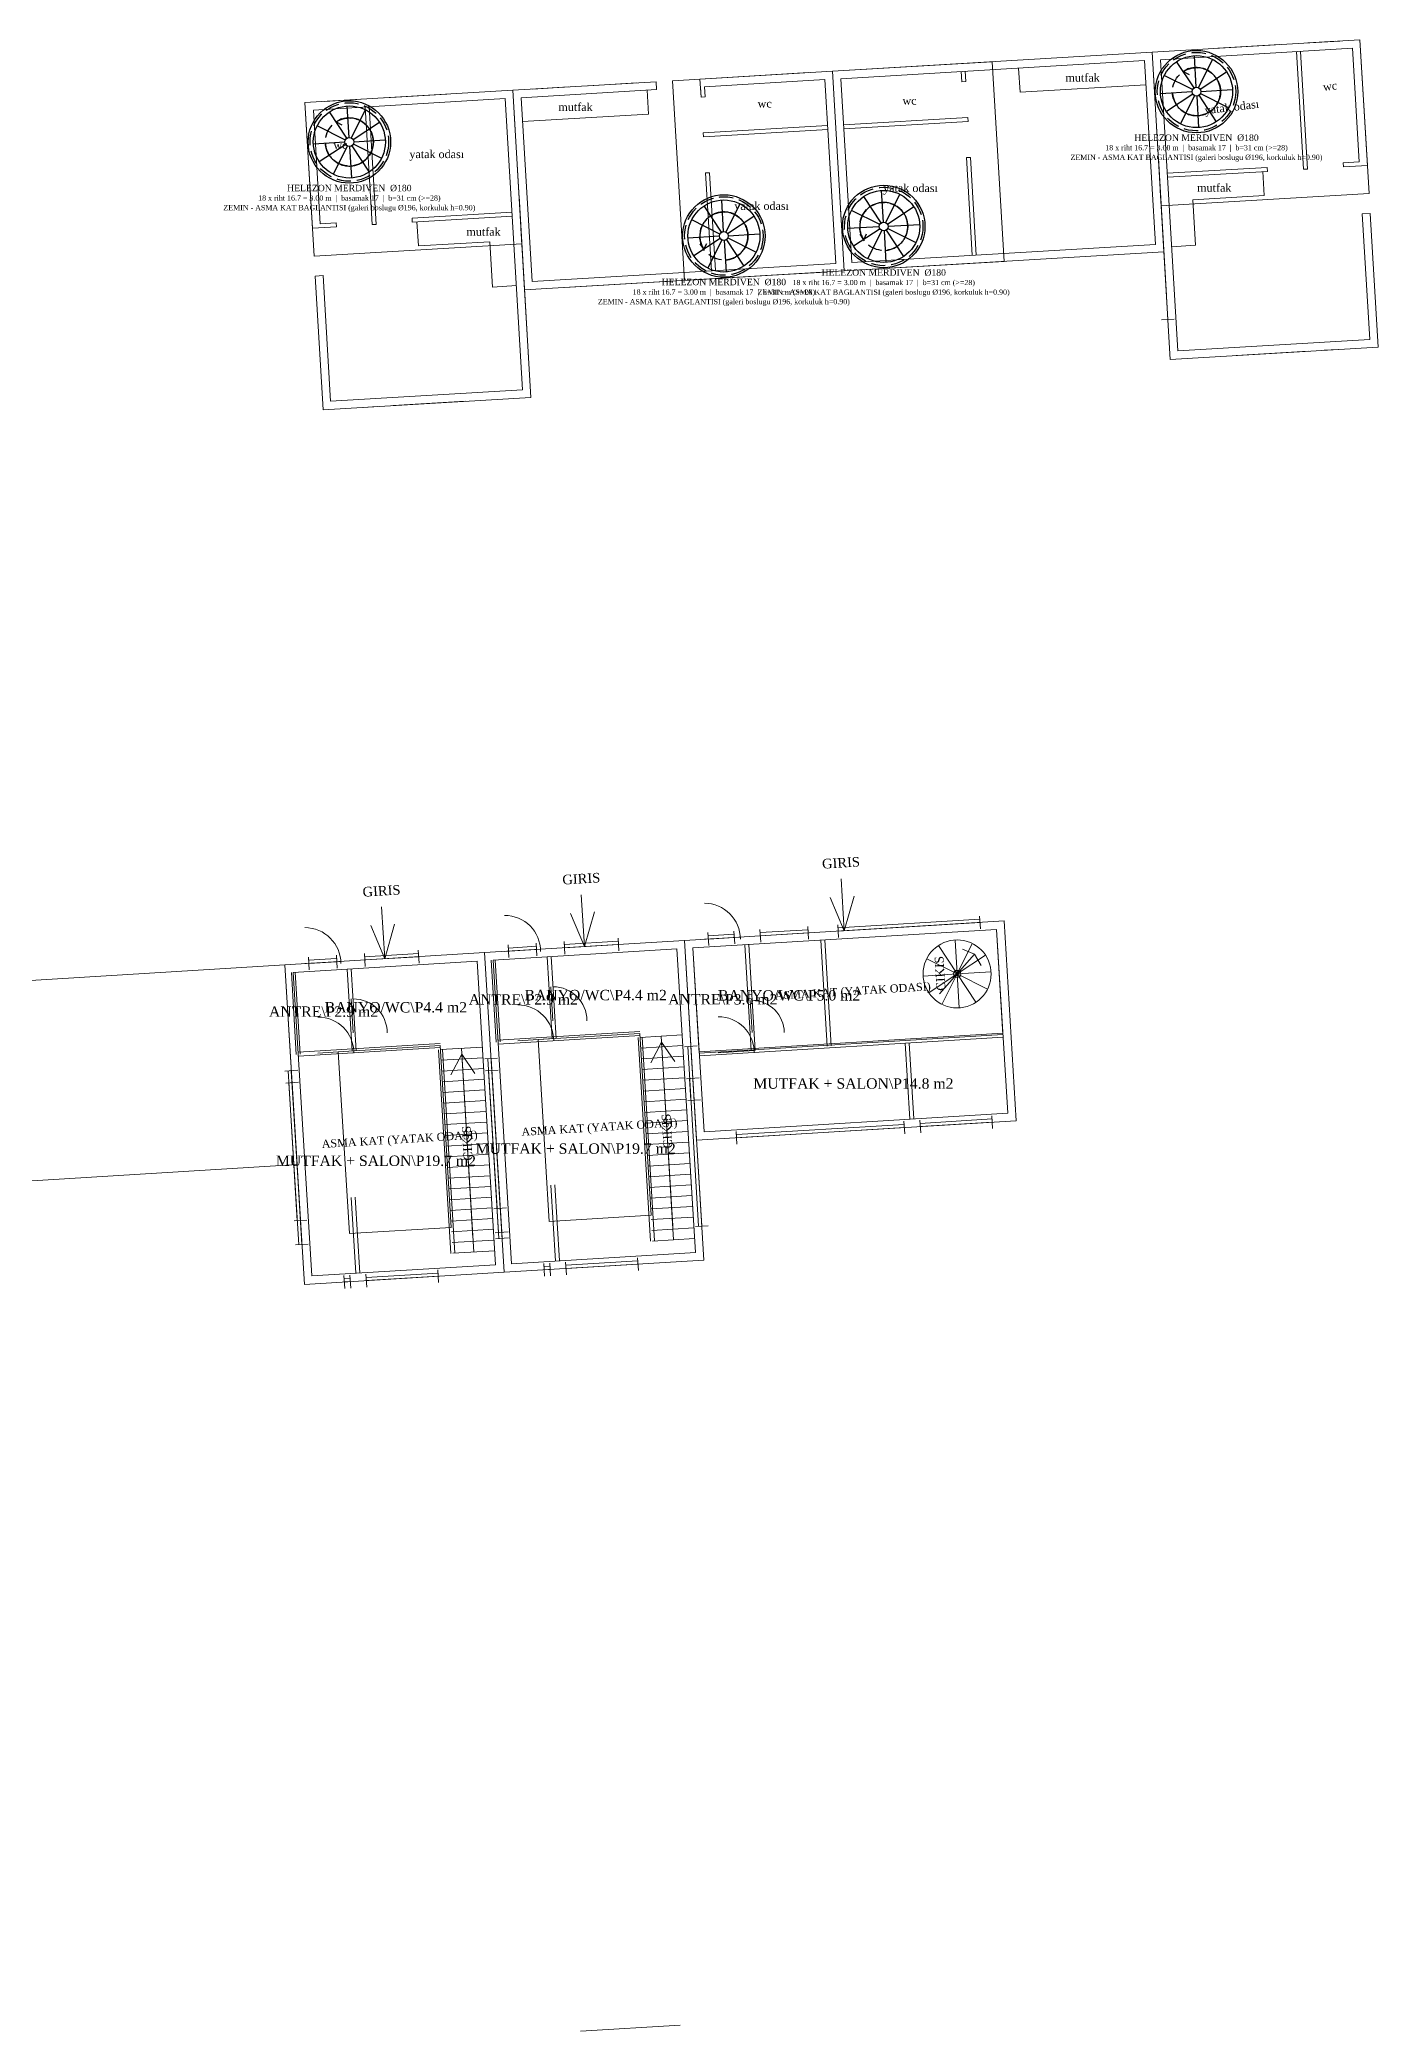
# Model space of a CAD drawing. Header units: metres. Extents: x 566281 to 566551, y 4178515 to 4178592.
# Drawn here: x 566321.17 to 566354.61, y 4178515.19 to 4178564.95 of the extents above; entities that cross this region are included whole.
import ezdxf
from ezdxf.enums import TextEntityAlignment as Align

# ---------------------------------------------------------------- set-up
doc = ezdxf.new("R2010")
doc.units = ezdxf.units.M
doc.linetypes.add('MERD_DASH', pattern=[0.5, 0.35, -0.15])
doc.layers.get('0').update_dxf_attribs({"color": 5, "lineweight": 0})
for name, color, linetype, lineweight in [('ASMAKAT', 30, 'Continuous', 0), ('BINA_115', 1, 'Continuous', 0), ('DUVAR', 18, 'Continuous', 0), ('TASLAK_ASMAKAT', 4, 'Continuous', 0), ('TASLAK_DUVAR', 7, 'Continuous', 0), ('TASLAK_GIRIS', 1, 'Continuous', 0), ('TASLAK_KAPI', 1, 'Continuous', 0), ('TASLAK_MEKAN', 2, 'Continuous', 0), ('TASLAK_MERDIVEN', 5, 'Continuous', 0), ('TASLAK_OK', 5, 'Continuous', 0), ('TASLAK_PENCERE', 3, 'Continuous', 0), ('TEZGAH', 157, 'Continuous', 0), ('YAZI', 132, 'Continuous', 0)]:
    doc.layers.add(name, color=color, linetype=linetype, lineweight=lineweight)
for name, color, linetype in [('MERDIVEN_BOSLUK', 1, 'Continuous'), ('MERDIVEN_HELEZON', 4, 'Continuous'), ('MERDIVEN_YAZI', 2, 'Continuous'), ('MERDIVEN_YON', 5, 'Continuous')]:
    doc.layers.add(name, color=color, linetype=linetype)
doc.styles.get("Standard").update_dxf_attribs({"font": 'times.ttf'})

msp = doc.modelspace()

# ---------------------------------------------------------------- linework, layer by layer
for p, q in [((566352.568, 4178564.655), (566352.742, 4178561.716)), ((566352.667, 4178564.661), (566352.842, 4178561.722)), ((566329.306, 4178563.272), (566329.48, 4178560.333)), ((566329.405, 4178563.278), (566329.58, 4178560.339)), ((566351.838, 4178561.763), (566351.844, 4178561.663)), ((566353.735, 4178561.875), (566353.741, 4178561.776)), ((566328.576, 4178560.379), (566328.582, 4178560.279)), ((566330.473, 4178560.492), (566330.478, 4178560.392)), ((566337.175, 4178515.338), (566334.678, 4178515.19))]:
    msp.add_line(p, q)
for points in [[(566349.341, 4178561.614, 0), (566351.838, 4178561.763, 0)], [(566349.347, 4178561.514, 0), (566351.844, 4178561.663, 0)], [(566353.735, 4178561.875, 0), (566354.134, 4178561.899, 0)], [(566332.97, 4178560.64, 0), (566330.473, 4178560.492, 0)], [(566332.976, 4178560.541, 0), (566330.478, 4178560.392, 0)], [(566354.211, 4178560.601, 0), (566354.411, 4178560.613, 0)], [(566328.576, 4178560.379, 0), (566328.177, 4178560.355, 0)], [(566328.254, 4178559.058, 0), (566328.054, 4178559.046, 0)], [(566337.277, 4178542.444, 0), (566337.582, 4178537.453, 0), (566345.567, 4178537.941, 0), (566345.262, 4178542.932, 0), (566337.277, 4178542.444, 0)], [(566332.286, 4178542.14, 0), (566327.296, 4178541.835, 0), (566327.783, 4178533.85, 0), (566332.774, 4178534.154, 0), (566332.286, 4178542.14, 0)], [(566337.277, 4178542.444, 0), (566332.286, 4178542.14, 0), (566332.774, 4178534.154, 0), (566337.765, 4178534.459, 0), (566337.277, 4178542.444, 0)], [(566319.311, 4178541.347, 0), (566319.615, 4178536.357, 0), (566327.6, 4178536.844, 0), (566327.296, 4178541.835, 0), (566319.311, 4178541.347, 0)]]:
    msp.add_polyline3d(points)
at = {"layer": 'ASMAKAT'}
for points in [[(566354.381, 4178561.112, 0), (566349.189, 4178560.803, 0), (566348.96, 4178564.641, 0), (566354.153, 4178564.95, 0), (566354.381, 4178561.112, 0)], [(566354.381, 4178561.112, 0), (566349.189, 4178560.803, 0), (566348.96, 4178564.641, 0), (566354.153, 4178564.95, 0), (566354.381, 4178561.112, 0)], [(566337.278, 4178558.938, 0), (566341.271, 4178559.175, 0), (566340.975, 4178564.166, 0), (566336.982, 4178563.929, 0), (566337.278, 4178558.938, 0)], [(566341.271, 4178559.175, 0), (566345.264, 4178559.412, 0), (566344.968, 4178564.404, 0), (566340.975, 4178564.166, 0), (566341.271, 4178559.175, 0)], [(566328.025, 4178559.544, 0), (566333.217, 4178559.853, 0), (566332.989, 4178563.691, 0), (566327.796, 4178563.382, 0), (566328.025, 4178559.544, 0)], [(566328.025, 4178559.544, 0), (566333.217, 4178559.853, 0), (566332.989, 4178563.691, 0), (566327.796, 4178563.382, 0), (566328.025, 4178559.544, 0)]]:
    msp.add_polyline3d(points, close=True, dxfattribs=at)
at = {"layer": 'BINA_115'}
for p, q in [((566348.96, 4178564.641), (566354.153, 4178564.95)), ((566349.417, 4178556.965), (566348.96, 4178564.641)), ((566332.989, 4178563.691), (566327.796, 4178563.382)), ((566333.445, 4178556.015), (566332.989, 4178563.691)), ((566354.609, 4178557.273), (566349.417, 4178556.965)), ((566328.253, 4178555.706), (566333.445, 4178556.015))]:
    msp.add_line(p, q, dxfattribs=at)
msp.add_polyline3d([(566337.667, 4178563.97, 0), (566340.975, 4178564.166, 0), (566341.271, 4178559.175, 0), (566333.286, 4178558.7, 0), (566333.286, 4178558.7, 0), (566332.989, 4178563.691, 0), (566336.569, 4178563.904, 0)], dxfattribs=at)
at = {"layer": 'DUVAR'}
for p, q in [((566344.194, 4178564.157), (566344.209, 4178563.902)), ((566344.293, 4178564.163), (566344.309, 4178563.908)), ((566345.627, 4178564.243), (566345.663, 4178563.638)), ((566336.346, 4178563.691), (566336.381, 4178563.092)), ((566336.569, 4178563.904), (566336.581, 4178563.705)), ((566337.667, 4178563.97), (566337.694, 4178563.521)), ((566337.679, 4178563.77), (566337.694, 4178563.521)), ((566337.694, 4178563.521), (566337.794, 4178563.527)), ((566337.779, 4178563.776), (566337.794, 4178563.527)), ((566344.309, 4178563.908), (566344.209, 4178563.902)), ((566348.809, 4178563.825), (566345.663, 4178563.638)), ((566333.236, 4178562.905), (566336.381, 4178563.092)), ((566337.747, 4178562.622), (566340.855, 4178562.807)), ((566337.747, 4178562.622), (566337.753, 4178562.523)), ((566337.753, 4178562.523), (566340.861, 4178562.708)), ((566344.362, 4178563.01), (566341.255, 4178562.825)), ((566344.368, 4178562.91), (566341.261, 4178562.725)), ((566344.362, 4178563.01), (566344.368, 4178562.91)), ((566337.807, 4178561.624), (566337.907, 4178561.63)), ((566337.807, 4178561.624), (566337.952, 4178559.178)), ((566337.907, 4178561.63), (566338.052, 4178559.184)), ((566344.422, 4178562.012), (566344.322, 4178562.006)), ((566344.322, 4178562.006), (566344.467, 4178559.565)), ((566344.422, 4178562.012), (566344.567, 4178559.571)), ((566352.842, 4178561.722), (566352.742, 4178561.716)), ((566352.842, 4178561.722), (566352.742, 4178561.716)), ((566354.34, 4178561.811), (566353.741, 4178561.776)), ((566327.983, 4178560.244), (566328.582, 4178560.279)), ((566329.48, 4178560.333), (566329.58, 4178560.339)), ((566329.48, 4178560.333), (566329.58, 4178560.339))]:
    msp.add_line(p, q, dxfattribs=at)
at = {"layer": 'MERDIVEN_BOSLUK'}
for centre in [(566350.071, 4178563.655), (566328.907, 4178562.397), (566338.264, 4178560.048), (566342.257, 4178560.286)]:
    msp.add_circle(centre, 1.03, dxfattribs=at)
at = {"layer": 'MERDIVEN_BOSLUK', "linetype": 'MERD_DASH'}
for centre in [(566350.071, 4178563.655), (566328.907, 4178562.397), (566342.257, 4178560.286), (566338.264, 4178560.048)]:
    msp.add_circle(centre, 0.98, dxfattribs=at)
at = {"layer": 'MERDIVEN_HELEZON'}
for p, q in [((566350.064, 4178563.765), (566350.017, 4178564.554)), ((566349.972, 4178563.705), (566349.266, 4178564.058)), ((566350.01, 4178563.747), (566349.575, 4178564.407)), ((566350.12, 4178563.754), (566350.474, 4178564.46)), ((566350.163, 4178563.716), (566350.822, 4178564.151)), ((566349.961, 4178563.649), (566349.172, 4178563.602)), ((566349.961, 4178563.649), (566349.172, 4178563.602)), ((566349.979, 4178563.595), (566349.319, 4178563.16)), ((566350.021, 4178563.557), (566349.668, 4178562.851)), ((566350.077, 4178563.545), (566350.124, 4178562.757)), ((566350.131, 4178563.563), (566350.566, 4178562.904)), ((566350.169, 4178563.606), (566350.876, 4178563.252)), ((566350.181, 4178563.662), (566350.969, 4178563.709)), ((566328.846, 4178562.489), (566328.411, 4178563.148)), ((566328.9, 4178562.506), (566328.853, 4178563.295)), ((566328.956, 4178562.495), (566329.31, 4178563.201)), ((566328.808, 4178562.446), (566328.102, 4178562.8)), ((566328.999, 4178562.457), (566329.658, 4178562.892)), ((566328.797, 4178562.39), (566328.008, 4178562.343)), ((566328.797, 4178562.39), (566328.008, 4178562.343)), ((566328.815, 4178562.336), (566328.155, 4178561.901)), ((566328.858, 4178562.298), (566328.504, 4178561.592)), ((566328.913, 4178562.287), (566328.96, 4178561.498)), ((566328.967, 4178562.305), (566329.402, 4178561.645)), ((566329.005, 4178562.347), (566329.712, 4178561.994)), ((566329.017, 4178562.403), (566329.805, 4178562.45)), ((566342.197, 4178560.377), (566341.762, 4178561.037)), ((566342.251, 4178560.395), (566342.204, 4178561.184)), ((566342.306, 4178560.384), (566342.66, 4178561.09)), ((566338.204, 4178560.14), (566337.769, 4178560.799)), ((566338.258, 4178560.158), (566338.211, 4178560.946)), ((566338.314, 4178560.146), (566338.667, 4178560.853)), ((566338.356, 4178560.109), (566339.016, 4178560.544)), ((566342.159, 4178560.335), (566341.452, 4178560.688)), ((566342.349, 4178560.346), (566343.009, 4178560.781)), ((566338.154, 4178560.042), (566337.366, 4178559.995)), ((566338.166, 4178560.097), (566337.46, 4178560.451)), ((566338.374, 4178560.055), (566339.163, 4178560.101)), ((566342.147, 4178560.279), (566341.359, 4178560.232)), ((566342.165, 4178560.225), (566341.506, 4178559.79)), ((566342.208, 4178560.187), (566341.854, 4178559.481)), ((566342.264, 4178560.176), (566342.311, 4178559.387)), ((566342.264, 4178560.176), (566342.311, 4178559.387)), ((566342.318, 4178560.194), (566342.753, 4178559.534)), ((566342.356, 4178560.236), (566343.062, 4178559.883)), ((566342.367, 4178560.292), (566343.156, 4178560.339)), ((566338.172, 4178559.987), (566337.513, 4178559.553)), ((566338.215, 4178559.95), (566337.861, 4178559.243)), ((566338.271, 4178559.938), (566338.318, 4178559.15)), ((566338.271, 4178559.938), (566338.318, 4178559.15)), ((566338.325, 4178559.956), (566338.76, 4178559.297)), ((566338.363, 4178559.999), (566339.069, 4178559.645))]:
    msp.add_line(p, q, dxfattribs=at)
for centre, radius in [((566350.071, 4178563.655), 0.9), ((566350.071, 4178563.655), 0.11), ((566328.907, 4178562.397), 0.9), ((566328.907, 4178562.397), 0.11), ((566342.257, 4178560.286), 0.9), ((566338.264, 4178560.048), 0.9), ((566338.264, 4178560.048), 0.11), ((566342.257, 4178560.286), 0.11)]:
    msp.add_circle(centre, radius, dxfattribs=at)
at = {"layer": 'MERDIVEN_HELEZON', "linetype": 'MERD_DASH'}
for centre in [(566350.071, 4178563.655), (566328.907, 4178562.397), (566338.264, 4178560.048), (566342.257, 4178560.286)]:
    msp.add_circle(centre, 0.6, dxfattribs=at)
at = {"layer": 'MERDIVEN_YON'}
for p, q in [((566349.74, 4178564.156), (566349.875, 4178564.244)), ((566349.74, 4178564.156), (566349.885, 4178564.085)), ((566328.576, 4178562.898), (566328.711, 4178562.986)), ((566328.576, 4178562.898), (566328.721, 4178562.826)), ((566341.756, 4178559.955), (566341.668, 4178560.09)), ((566341.756, 4178559.955), (566341.828, 4178560.1)), ((566337.763, 4178559.718), (566337.675, 4178559.853)), ((566337.763, 4178559.718), (566337.835, 4178559.862))]:
    msp.add_line(p, q, dxfattribs=at)
for points in [[(566349.472, 4178563.62), (566349.474, 4178563.594), (566349.477, 4178563.568), (566349.482, 4178563.542), (566349.487, 4178563.516), (566349.494, 4178563.491), (566349.501, 4178563.466), (566349.51, 4178563.441), (566349.52, 4178563.417), (566349.531, 4178563.393), (566349.543, 4178563.37), (566349.556, 4178563.347), (566349.57, 4178563.325), (566349.585, 4178563.303), (566349.601, 4178563.283), (566349.617, 4178563.262), (566349.635, 4178563.243), (566349.653, 4178563.224), (566349.672, 4178563.207), (566349.692, 4178563.19), (566349.713, 4178563.174), (566349.734, 4178563.158), (566349.756, 4178563.144), (566349.779, 4178563.131), (566349.802, 4178563.119), (566349.826, 4178563.108), (566349.85, 4178563.097), (566349.874, 4178563.088), (566349.899, 4178563.08), (566349.925, 4178563.073), (566349.95, 4178563.068), (566349.976, 4178563.063), (566350.002, 4178563.059), (566350.028, 4178563.057), (566350.054, 4178563.056), (566350.08, 4178563.055), (566350.106, 4178563.056), (566350.132, 4178563.058), (566350.158, 4178563.062), (566350.184, 4178563.066), (566350.21, 4178563.072), (566350.235, 4178563.078), (566350.26, 4178563.086), (566350.285, 4178563.095), (566350.309, 4178563.105), (566350.333, 4178563.116), (566350.356, 4178563.128), (566350.379, 4178563.14), (566350.401, 4178563.154), (566350.423, 4178563.169), (566350.443, 4178563.185), (566350.464, 4178563.202), (566350.483, 4178563.219), (566350.502, 4178563.238), (566350.519, 4178563.257), (566350.536, 4178563.277), (566350.552, 4178563.298), (566350.568, 4178563.319), (566350.582, 4178563.341), (566350.595, 4178563.364), (566350.607, 4178563.387), (566350.618, 4178563.41), (566350.629, 4178563.434), (566350.638, 4178563.459), (566350.646, 4178563.484), (566350.653, 4178563.509), (566350.658, 4178563.535), (566350.663, 4178563.56), (566350.667, 4178563.586), (566350.669, 4178563.612), (566350.67, 4178563.639), (566350.671, 4178563.665), (566350.67, 4178563.691), (566350.668, 4178563.717), (566350.664, 4178563.743), (566350.66, 4178563.769), (566350.654, 4178563.794), (566350.648, 4178563.82), (566350.64, 4178563.845), (566350.631, 4178563.869), (566350.621, 4178563.894), (566350.61, 4178563.917), (566350.598, 4178563.941), (566350.586, 4178563.963), (566350.572, 4178563.986), (566350.557, 4178564.007), (566350.541, 4178564.028), (566350.524, 4178564.048), (566350.507, 4178564.068), (566350.488, 4178564.086), (566350.469, 4178564.104), (566350.449, 4178564.121), (566350.428, 4178564.137), (566350.407, 4178564.152), (566350.385, 4178564.166), (566350.362, 4178564.18), (566350.339, 4178564.192), (566350.316, 4178564.203), (566350.292, 4178564.213), (566350.267, 4178564.222), (566350.242, 4178564.23), (566350.217, 4178564.237), (566350.191, 4178564.243), (566350.166, 4178564.248), (566350.14, 4178564.251), (566350.114, 4178564.254), (566350.087, 4178564.255), (566350.061, 4178564.255), (566350.035, 4178564.254), (566350.009, 4178564.252), (566349.983, 4178564.249), (566349.957, 4178564.244), (566349.932, 4178564.239), (566349.906, 4178564.232), (566349.881, 4178564.225), (566349.857, 4178564.216), (566349.832, 4178564.206), (566349.809, 4178564.195), (566349.785, 4178564.183), (566349.763, 4178564.17), (566349.74, 4178564.156)], [(566328.308, 4178562.361), (566328.31, 4178562.335), (566328.313, 4178562.309), (566328.318, 4178562.283), (566328.323, 4178562.258), (566328.33, 4178562.232), (566328.337, 4178562.207), (566328.346, 4178562.183), (566328.356, 4178562.158), (566328.367, 4178562.135), (566328.379, 4178562.111), (566328.392, 4178562.089), (566328.406, 4178562.066), (566328.421, 4178562.045), (566328.437, 4178562.024), (566328.453, 4178562.004), (566328.471, 4178561.984), (566328.489, 4178561.966), (566328.508, 4178561.948), (566328.528, 4178561.931), (566328.549, 4178561.915), (566328.57, 4178561.9), (566328.592, 4178561.886), (566328.615, 4178561.872), (566328.638, 4178561.86), (566328.662, 4178561.849), (566328.686, 4178561.839), (566328.711, 4178561.83), (566328.735, 4178561.822), (566328.761, 4178561.815), (566328.786, 4178561.809), (566328.812, 4178561.804), (566328.838, 4178561.801), (566328.864, 4178561.798), (566328.89, 4178561.797), (566328.916, 4178561.797), (566328.942, 4178561.798), (566328.969, 4178561.8), (566328.994, 4178561.803), (566329.02, 4178561.808), (566329.046, 4178561.813), (566329.071, 4178561.82), (566329.096, 4178561.827), (566329.121, 4178561.836), (566329.145, 4178561.846), (566329.169, 4178561.857), (566329.192, 4178561.869), (566329.215, 4178561.882), (566329.237, 4178561.896), (566329.259, 4178561.911), (566329.28, 4178561.927), (566329.3, 4178561.943), (566329.319, 4178561.961), (566329.338, 4178561.979), (566329.356, 4178561.998), (566329.372, 4178562.018), (566329.389, 4178562.039), (566329.404, 4178562.06), (566329.418, 4178562.082), (566329.431, 4178562.105), (566329.443, 4178562.128), (566329.455, 4178562.152), (566329.465, 4178562.176), (566329.474, 4178562.2), (566329.482, 4178562.225), (566329.489, 4178562.251), (566329.495, 4178562.276), (566329.499, 4178562.302), (566329.503, 4178562.328), (566329.505, 4178562.354), (566329.507, 4178562.38), (566329.507, 4178562.406), (566329.506, 4178562.432), (566329.504, 4178562.458), (566329.5, 4178562.484), (566329.496, 4178562.51), (566329.49, 4178562.536), (566329.484, 4178562.561), (566329.476, 4178562.586), (566329.467, 4178562.611), (566329.457, 4178562.635), (566329.447, 4178562.659), (566329.435, 4178562.682), (566329.422, 4178562.705), (566329.408, 4178562.727), (566329.393, 4178562.749), (566329.377, 4178562.769), (566329.36, 4178562.79), (566329.343, 4178562.809), (566329.324, 4178562.828), (566329.305, 4178562.845), (566329.285, 4178562.862), (566329.264, 4178562.878), (566329.243, 4178562.894), (566329.221, 4178562.908), (566329.199, 4178562.921), (566329.175, 4178562.933), (566329.152, 4178562.944), (566329.128, 4178562.955), (566329.103, 4178562.964), (566329.078, 4178562.972), (566329.053, 4178562.979), (566329.027, 4178562.984), (566329.002, 4178562.989), (566328.976, 4178562.993), (566328.95, 4178562.995), (566328.924, 4178562.996), (566328.897, 4178562.997), (566328.871, 4178562.996), (566328.845, 4178562.994), (566328.819, 4178562.99), (566328.793, 4178562.986), (566328.768, 4178562.98), (566328.742, 4178562.974), (566328.717, 4178562.966), (566328.693, 4178562.957), (566328.668, 4178562.947), (566328.645, 4178562.936), (566328.621, 4178562.924), (566328.599, 4178562.912), (566328.576, 4178562.898)], [(566338.3, 4178559.449), (566338.326, 4178559.451), (566338.352, 4178559.454), (566338.378, 4178559.459), (566338.403, 4178559.464), (566338.429, 4178559.471), (566338.454, 4178559.479), (566338.478, 4178559.488), (566338.503, 4178559.497), (566338.526, 4178559.508), (566338.55, 4178559.52), (566338.572, 4178559.533), (566338.595, 4178559.547), (566338.616, 4178559.562), (566338.637, 4178559.578), (566338.657, 4178559.595), (566338.677, 4178559.612), (566338.695, 4178559.631), (566338.713, 4178559.65), (566338.73, 4178559.67), (566338.746, 4178559.69), (566338.761, 4178559.712), (566338.775, 4178559.734), (566338.789, 4178559.756), (566338.801, 4178559.779), (566338.812, 4178559.803), (566338.822, 4178559.827), (566338.831, 4178559.852), (566338.839, 4178559.877), (566338.846, 4178559.902), (566338.852, 4178559.927), (566338.857, 4178559.953), (566338.86, 4178559.979), (566338.863, 4178560.005), (566338.864, 4178560.031), (566338.864, 4178560.058), (566338.863, 4178560.084), (566338.861, 4178560.11), (566338.858, 4178560.136), (566338.853, 4178560.162), (566338.848, 4178560.187), (566338.841, 4178560.212), (566338.834, 4178560.237), (566338.825, 4178560.262), (566338.815, 4178560.286), (566338.804, 4178560.31), (566338.792, 4178560.333), (566338.779, 4178560.356), (566338.765, 4178560.378), (566338.75, 4178560.4), (566338.734, 4178560.421), (566338.718, 4178560.441), (566338.7, 4178560.46), (566338.682, 4178560.479), (566338.663, 4178560.497), (566338.643, 4178560.514), (566338.622, 4178560.53), (566338.601, 4178560.545), (566338.579, 4178560.559), (566338.556, 4178560.572), (566338.533, 4178560.585), (566338.509, 4178560.596), (566338.485, 4178560.606), (566338.461, 4178560.615), (566338.436, 4178560.623), (566338.41, 4178560.63), (566338.385, 4178560.636), (566338.359, 4178560.641), (566338.333, 4178560.644), (566338.307, 4178560.647), (566338.281, 4178560.648), (566338.255, 4178560.648), (566338.229, 4178560.647), (566338.203, 4178560.645), (566338.177, 4178560.642), (566338.151, 4178560.637), (566338.125, 4178560.632), (566338.1, 4178560.625), (566338.075, 4178560.617), (566338.05, 4178560.609), (566338.026, 4178560.599), (566338.002, 4178560.588), (566337.979, 4178560.576), (566337.956, 4178560.563), (566337.934, 4178560.549), (566337.912, 4178560.534), (566337.892, 4178560.518), (566337.871, 4178560.502), (566337.852, 4178560.484), (566337.833, 4178560.466), (566337.816, 4178560.446), (566337.799, 4178560.426), (566337.783, 4178560.406), (566337.767, 4178560.384), (566337.753, 4178560.362), (566337.74, 4178560.34), (566337.728, 4178560.317), (566337.717, 4178560.293), (566337.706, 4178560.269), (566337.697, 4178560.244), (566337.689, 4178560.219), (566337.682, 4178560.194), (566337.677, 4178560.169), (566337.672, 4178560.143), (566337.668, 4178560.117), (566337.666, 4178560.091), (566337.665, 4178560.065), (566337.664, 4178560.039), (566337.665, 4178560.012), (566337.667, 4178559.986), (566337.671, 4178559.96), (566337.675, 4178559.935), (566337.681, 4178559.909), (566337.687, 4178559.884), (566337.695, 4178559.859), (566337.704, 4178559.834), (566337.714, 4178559.81), (566337.725, 4178559.786), (566337.737, 4178559.763), (566337.749, 4178559.74), (566337.763, 4178559.718)], [(566342.293, 4178559.687), (566342.319, 4178559.689), (566342.345, 4178559.692), (566342.371, 4178559.696), (566342.396, 4178559.702), (566342.422, 4178559.708), (566342.447, 4178559.716), (566342.471, 4178559.725), (566342.496, 4178559.735), (566342.519, 4178559.746), (566342.543, 4178559.758), (566342.565, 4178559.771), (566342.588, 4178559.785), (566342.609, 4178559.8), (566342.63, 4178559.815), (566342.65, 4178559.832), (566342.67, 4178559.85), (566342.688, 4178559.868), (566342.706, 4178559.887), (566342.723, 4178559.907), (566342.739, 4178559.928), (566342.754, 4178559.949), (566342.768, 4178559.971), (566342.782, 4178559.994), (566342.794, 4178560.017), (566342.805, 4178560.041), (566342.815, 4178560.065), (566342.824, 4178560.089), (566342.832, 4178560.114), (566342.839, 4178560.139), (566342.845, 4178560.165), (566342.85, 4178560.191), (566342.853, 4178560.217), (566342.856, 4178560.243), (566342.857, 4178560.269), (566342.857, 4178560.295), (566342.856, 4178560.321), (566342.854, 4178560.347), (566342.851, 4178560.373), (566342.846, 4178560.399), (566342.841, 4178560.425), (566342.834, 4178560.45), (566342.827, 4178560.475), (566342.818, 4178560.5), (566342.808, 4178560.524), (566342.797, 4178560.548), (566342.785, 4178560.571), (566342.772, 4178560.594), (566342.758, 4178560.616), (566342.743, 4178560.637), (566342.727, 4178560.658), (566342.711, 4178560.678), (566342.693, 4178560.698), (566342.675, 4178560.716), (566342.656, 4178560.734), (566342.636, 4178560.751), (566342.615, 4178560.767), (566342.594, 4178560.782), (566342.572, 4178560.797), (566342.549, 4178560.81), (566342.526, 4178560.822), (566342.502, 4178560.833), (566342.478, 4178560.843), (566342.454, 4178560.852), (566342.429, 4178560.861), (566342.403, 4178560.867), (566342.378, 4178560.873), (566342.352, 4178560.878), (566342.326, 4178560.882), (566342.3, 4178560.884), (566342.274, 4178560.885), (566342.248, 4178560.885), (566342.222, 4178560.884), (566342.196, 4178560.882), (566342.17, 4178560.879), (566342.144, 4178560.875), (566342.118, 4178560.869), (566342.093, 4178560.863), (566342.068, 4178560.855), (566342.043, 4178560.846), (566342.019, 4178560.836), (566341.995, 4178560.825), (566341.972, 4178560.813), (566341.949, 4178560.8), (566341.927, 4178560.786), (566341.905, 4178560.772), (566341.885, 4178560.756), (566341.864, 4178560.739), (566341.845, 4178560.721), (566341.826, 4178560.703), (566341.809, 4178560.684), (566341.792, 4178560.664), (566341.776, 4178560.643), (566341.76, 4178560.622), (566341.746, 4178560.6), (566341.733, 4178560.577), (566341.721, 4178560.554), (566341.71, 4178560.53), (566341.699, 4178560.506), (566341.69, 4178560.482), (566341.682, 4178560.457), (566341.675, 4178560.432), (566341.669, 4178560.406), (566341.665, 4178560.38), (566341.661, 4178560.354), (566341.659, 4178560.328), (566341.657, 4178560.302), (566341.657, 4178560.276), (566341.658, 4178560.25), (566341.66, 4178560.224), (566341.664, 4178560.198), (566341.668, 4178560.172), (566341.674, 4178560.146), (566341.68, 4178560.121), (566341.688, 4178560.096), (566341.697, 4178560.071), (566341.707, 4178560.047), (566341.718, 4178560.023), (566341.729, 4178560), (566341.742, 4178559.977), (566341.756, 4178559.955)]]:
    msp.add_lwpolyline(points, dxfattribs=at)
at = {"layer": 'TASLAK_ASMAKAT'}
for points in [[(566337.649, 4178539.63, 0), (566345.235, 4178540.093, 0), (566345.075, 4178542.72, 0), (566337.489, 4178542.257, 0), (566337.649, 4178539.63, 0)], [(566328.908, 4178535.121, 0), (566331.453, 4178535.276, 0), (566331.176, 4178539.818, 0), (566328.63, 4178539.662, 0), (566328.908, 4178535.121, 0)], [(566333.898, 4178535.425, 0), (566336.444, 4178535.581, 0), (566336.166, 4178540.122, 0), (566333.621, 4178539.967, 0), (566333.898, 4178535.425, 0)]]:
    msp.add_polyline3d(points, close=True, dxfattribs=at)
at = {"layer": 'TASLAK_DUVAR'}
for p, q in [((566338.948, 4178539.691), (566338.787, 4178542.336)), ((566339.048, 4178539.697), (566338.886, 4178542.342)), ((566340.844, 4178539.807), (566340.683, 4178542.452)), ((566340.944, 4178539.813), (566340.783, 4178542.458)), ((566327.582, 4178539.598), (566327.458, 4178541.644)), ((566327.682, 4178539.604), (566327.557, 4178541.65)), ((566328.98, 4178539.683), (566328.855, 4178541.73)), ((566329.08, 4178539.69), (566328.955, 4178541.736)), ((566332.573, 4178539.903), (566332.448, 4178541.949)), ((566332.673, 4178539.909), (566332.548, 4178541.955)), ((566333.971, 4178539.988), (566333.846, 4178542.034)), ((566334.07, 4178539.994), (566333.945, 4178542.04)), ((566332.62, 4178539.956), (566336.163, 4178540.172)), ((566327.629, 4178539.651), (566331.173, 4178539.867)), ((566327.635, 4178539.551), (566331.179, 4178539.768)), ((566331.443, 4178534.624), (566331.132, 4178539.715)), ((566331.542, 4178534.63), (566331.232, 4178539.721)), ((566332.626, 4178539.856), (566336.169, 4178540.072)), ((566336.433, 4178534.929), (566336.123, 4178540.019)), ((566336.533, 4178534.935), (566336.222, 4178540.025)), ((566337.647, 4178539.662), (566345.233, 4178540.125)), ((566337.653, 4178539.562), (566345.239, 4178540.025)), ((566342.91, 4178537.979), (566342.794, 4178539.875)), ((566343.009, 4178537.985), (566342.894, 4178539.882)), ((566334.059, 4178534.433), (566333.943, 4178536.33)), ((566334.159, 4178534.439), (566334.043, 4178536.336)), ((566329.068, 4178534.129), (566328.953, 4178536.025)), ((566329.168, 4178534.135), (566329.052, 4178536.031))]:
    msp.add_line(p, q, dxfattribs=at)
for points in [[(566341.271, 4178559.175, 0), (566349.257, 4178559.65, 0), (566348.96, 4178564.641, 0), (566340.975, 4178564.166, 0), (566341.271, 4178559.175, 0)], [(566341.459, 4178559.387, 0), (566349.046, 4178559.838, 0), (566348.773, 4178564.43, 0), (566341.186, 4178563.978, 0), (566341.459, 4178559.387, 0)], [(566337.582, 4178537.453, 0), (566345.567, 4178537.941, 0), (566345.262, 4178542.932, 0), (566337.277, 4178542.444, 0), (566337.582, 4178537.453, 0)], [(566337.769, 4178537.665, 0), (566345.355, 4178538.128, 0), (566345.075, 4178542.72, 0), (566337.489, 4178542.257, 0), (566337.769, 4178537.665, 0)], [(566327.783, 4178533.85, 0), (566332.774, 4178534.154, 0), (566332.286, 4178542.14, 0), (566327.296, 4178541.835, 0), (566327.783, 4178533.85, 0)], [(566332.774, 4178534.154, 0), (566337.764, 4178534.459, 0), (566337.277, 4178542.444, 0), (566332.286, 4178542.14, 0), (566332.774, 4178534.154, 0)], [(566332.961, 4178534.366, 0), (566337.553, 4178534.646, 0), (566337.09, 4178542.232, 0), (566332.498, 4178541.952, 0), (566332.961, 4178534.366, 0)], [(566319.615, 4178536.357, 0), (566327.6, 4178536.844, 0), (566327.296, 4178541.835, 0), (566319.311, 4178541.347, 0), (566319.615, 4178536.357, 0)], [(566327.971, 4178534.062, 0), (566332.562, 4178534.342, 0), (566332.099, 4178541.928, 0), (566327.507, 4178541.647, 0), (566327.971, 4178534.062, 0)]]:
    msp.add_polyline3d(points, close=True, dxfattribs=at)
for points in [[(566354.411, 4178560.613, 0), (566354.61, 4178557.274, 0), (566354.61, 4178557.274, 0), (566349.417, 4178556.965, 0), (566348.96, 4178564.641, 0), (566354.153, 4178564.95, 0), (566354.34, 4178561.811, 0)], [(566354.211, 4178560.601, 0), (566354.398, 4178557.461, 0), (566354.398, 4178557.461, 0), (566349.605, 4178557.176, 0), (566349.172, 4178564.453, 0), (566353.965, 4178564.738, 0), (566354.134, 4178561.899, 0)], [(566337.667, 4178563.969, 0), (566340.974, 4178564.166, 0), (566341.271, 4178559.175, 0), (566333.286, 4178558.7, 0), (566333.286, 4178558.7, 0), (566332.988, 4178563.691, 0), (566336.569, 4178563.904, 0)], [(566328.054, 4178559.046, 0), (566328.253, 4178555.706, 0), (566328.253, 4178555.706, 0), (566333.445, 4178556.015, 0), (566332.989, 4178563.691, 0), (566327.796, 4178563.382, 0), (566327.983, 4178560.244, 0)], [(566337.779, 4178563.776, 0), (566340.786, 4178563.955, 0), (566341.06, 4178559.363, 0), (566333.473, 4178558.912, 0), (566333.473, 4178558.912, 0), (566333.2, 4178563.503, 0), (566336.581, 4178563.705, 0)], [(566328.254, 4178559.058, 0), (566328.44, 4178555.918, 0), (566328.44, 4178555.918, 0), (566333.234, 4178556.203, 0), (566332.801, 4178563.48, 0), (566328.008, 4178563.195, 0), (566328.177, 4178560.355, 0)]]:
    msp.add_polyline3d(points, dxfattribs=at)
at = {"layer": 'TASLAK_GIRIS'}
for p, q in [((566341.27, 4178542.688), (566341.19, 4178543.985)), ((566329.791, 4178541.987), (566329.712, 4178543.285)), ((566334.43, 4178543.122), (566334.782, 4178542.292)), ((566334.782, 4178542.292), (566334.702, 4178543.589)), ((566335.029, 4178543.159), (566334.782, 4178542.292)), ((566340.918, 4178543.518), (566341.27, 4178542.688)), ((566341.517, 4178543.555), (566341.27, 4178542.688)), ((566329.44, 4178542.817), (566329.791, 4178541.987)), ((566330.039, 4178542.854), (566329.791, 4178541.987))]:
    msp.add_line(p, q, dxfattribs=at)
at = {"layer": 'TASLAK_KAPI'}
for p, q in [((566353.654, 4178564.92), (566352.755, 4178564.867)), ((566333.488, 4178563.721), (566334.386, 4178563.774)), ((566328.295, 4178563.412), (566329.194, 4178563.466)), ((566332.785, 4178542.17), (566333.684, 4178542.225)), ((566337.776, 4178542.475), (566338.675, 4178542.529)), ((566327.795, 4178541.865), (566328.693, 4178541.92)), ((566333.993, 4178540.44), (566333.941, 4178541.289)), ((566329.002, 4178540.136), (566328.951, 4178540.984)), ((566338.97, 4178540.143), (566338.922, 4178540.942)), ((566328.121, 4178539.631), (566329.02, 4178539.686)), ((566333.112, 4178539.936), (566334.01, 4178539.991)), ((566338.122, 4178539.64), (566339.02, 4178539.695))]:
    msp.add_line(p, q, dxfattribs=at)
for centre, radius in [((566337.776, 4178542.475), 0.9), ((566327.795, 4178541.865), 0.9), ((566332.785, 4178542.17), 0.9), ((566333.993, 4178540.44), 0.85), ((566329.002, 4178540.136), 0.85), ((566333.112, 4178539.936), 0.9), ((566338.97, 4178540.143), 0.8), ((566328.121, 4178539.631), 0.9), ((566338.122, 4178539.64), 0.9)]:
    msp.add_arc(centre, radius, 0, 90, dxfattribs=at)
at = {"layer": 'TASLAK_MERDIVEN'}
for p, q in [((566344.091, 4178541.608), (566343.622, 4178542.317)), ((566344.091, 4178541.608), (566344.039, 4178542.456)), ((566344.091, 4178541.608), (566344.47, 4178542.368)), ((566344.091, 4178541.608), (566343.33, 4178541.987)), ((566344.091, 4178541.608), (566344.799, 4178542.077)), ((566344.091, 4178541.608), (566344.939, 4178541.66)), ((566344.091, 4178541.608), (566343.242, 4178541.556)), ((566344.091, 4178541.608), (566343.382, 4178541.139)), ((566344.091, 4178541.608), (566343.711, 4178540.847)), ((566344.091, 4178541.608), (566344.142, 4178540.759)), ((566344.091, 4178541.608), (566344.56, 4178540.899)), ((566344.091, 4178541.608), (566344.851, 4178541.228)), ((566331.182, 4178539.718), (566332.23, 4178539.782)), ((566332.017, 4178534.659), (566331.706, 4178539.75)), ((566336.172, 4178540.022), (566337.221, 4178540.086)), ((566336.189, 4178539.754), (566337.237, 4178539.818)), ((566337.007, 4178534.964), (566336.697, 4178540.054)), ((566331.198, 4178539.45), (566332.246, 4178539.514)), ((566331.214, 4178539.182), (566332.263, 4178539.246)), ((566336.205, 4178539.487), (566337.253, 4178539.551)), ((566336.222, 4178539.219), (566337.27, 4178539.283)), ((566331.231, 4178538.914), (566332.279, 4178538.978)), ((566331.247, 4178538.646), (566332.295, 4178538.71)), ((566336.238, 4178538.951), (566337.286, 4178539.015)), ((566336.254, 4178538.683), (566337.302, 4178538.747)), ((566331.264, 4178538.378), (566332.312, 4178538.442)), ((566331.28, 4178538.11), (566332.328, 4178538.174)), ((566336.271, 4178538.415), (566337.319, 4178538.479)), ((566336.287, 4178538.147), (566337.335, 4178538.211)), ((566331.296, 4178537.842), (566332.344, 4178537.906)), ((566336.303, 4178537.879), (566337.351, 4178537.943)), ((566336.32, 4178537.611), (566337.368, 4178537.675)), ((566331.313, 4178537.574), (566332.361, 4178537.638)), ((566331.329, 4178537.306), (566332.377, 4178537.37)), ((566336.336, 4178537.343), (566337.384, 4178537.407)), ((566331.345, 4178537.039), (566332.393, 4178537.102)), ((566331.362, 4178536.771), (566332.41, 4178536.835)), ((566336.352, 4178537.075), (566337.4, 4178537.139)), ((566336.369, 4178536.807), (566337.417, 4178536.871)), ((566331.378, 4178536.503), (566332.426, 4178536.567)), ((566331.394, 4178536.235), (566332.442, 4178536.299)), ((566336.385, 4178536.539), (566337.433, 4178536.603)), ((566336.401, 4178536.271), (566337.45, 4178536.335)), ((566331.411, 4178535.967), (566332.459, 4178536.031)), ((566331.427, 4178535.699), (566332.475, 4178535.763)), ((566336.418, 4178536.004), (566337.466, 4178536.068)), ((566336.434, 4178535.736), (566337.482, 4178535.8)), ((566331.443, 4178535.431), (566332.492, 4178535.495)), ((566331.46, 4178535.163), (566332.508, 4178535.227)), ((566336.451, 4178535.468), (566337.499, 4178535.532)), ((566336.467, 4178535.2), (566337.515, 4178535.264)), ((566331.476, 4178534.895), (566332.524, 4178534.959)), ((566331.493, 4178534.627), (566332.541, 4178534.691)), ((566336.483, 4178534.932), (566337.531, 4178534.996))]:
    msp.add_line(p, q, dxfattribs=at)
for radius in [0.85, 0.09]:
    msp.add_circle((566344.091, 4178541.608), radius, dxfattribs=at)
at = {"layer": 'TASLAK_OK'}
for p, q in [((566344.223, 4178542.229), (566344.529, 4178542.103)), ((566343.652, 4178541.113), (566344.529, 4178542.103)), ((566344.691, 4178541.815), (566344.529, 4178542.103)), ((566336.437, 4178539.387), (566336.706, 4178539.905)), ((566336.986, 4178535.313), (566336.706, 4178539.905)), ((566337.036, 4178539.424), (566336.706, 4178539.905)), ((566331.446, 4178539.083), (566331.715, 4178539.6)), ((566331.995, 4178535.009), (566331.715, 4178539.6)), ((566332.045, 4178539.119), (566331.715, 4178539.6))]:
    msp.add_line(p, q, dxfattribs=at)
at = {"layer": 'TASLAK_PENCERE'}
for p, q in [((566352.156, 4178564.831), (566350.607, 4178564.739)), ((566353.554, 4178564.914), (566352.855, 4178564.873)), ((566337.667, 4178563.969), (566340.375, 4178564.13)), ((566329.793, 4178563.501), (566331.342, 4178563.593)), ((566333.587, 4178563.727), (566334.236, 4178563.765)), ((566334.885, 4178563.804), (566336.083, 4178563.875)), ((566328.395, 4178563.418), (566329.094, 4178563.46)), ((566349.322, 4178558.562), (566349.118, 4178561.996)), ((566349.366, 4178557.813), (566349.118, 4178561.996)), ((566349.358, 4178557.963), (566349.135, 4178561.696)), ((566333.395, 4178556.863), (566333.146, 4178561.046)), ((566349.198, 4178560.648), (566349.165, 4178561.197)), ((566341.212, 4178560.173), (566341.179, 4178560.722)), ((566333.226, 4178559.698), (566333.193, 4178560.247)), ((566338.875, 4178559.032), (566340.672, 4178559.139)), ((566334.284, 4178558.759), (566338.476, 4178559.009)), ((566349.517, 4178557.972), (566349.198, 4178557.953)), ((566352.861, 4178557.17), (566351.064, 4178557.063)), ((566353.611, 4178557.214), (566353.26, 4178557.193)), ((566329.251, 4178555.765), (566329.602, 4178555.786)), ((566330.001, 4178555.81), (566331.798, 4178555.917)), ((566337.886, 4178542.321), (566337.866, 4178542.64)), ((566338.535, 4178542.361), (566338.515, 4178542.68)), ((566339.183, 4178542.4), (566339.164, 4178542.72)), ((566339.169, 4178542.64), (566340.366, 4178542.713)), ((566339.174, 4178542.56), (566340.371, 4178542.633)), ((566340.381, 4178542.473), (566340.362, 4178542.793)), ((566341.13, 4178542.519), (566341.11, 4178542.838)), ((566341.115, 4178542.759), (566344.658, 4178542.975)), ((566341.12, 4178542.679), (566344.663, 4178542.895)), ((566344.673, 4178542.735), (566344.653, 4178543.055)), ((566330.649, 4178541.879), (566330.63, 4178542.199)), ((566332.895, 4178542.016), (566332.875, 4178542.336)), ((566332.88, 4178542.256), (566333.579, 4178542.299)), ((566332.885, 4178542.176), (566333.584, 4178542.219)), ((566333.594, 4178542.059), (566333.574, 4178542.378)), ((566334.292, 4178542.102), (566334.273, 4178542.421)), ((566334.278, 4178542.341), (566335.625, 4178542.423)), ((566334.283, 4178542.261), (566335.63, 4178542.344)), ((566335.64, 4178542.184), (566335.62, 4178542.503)), ((566337.871, 4178542.561), (566338.52, 4178542.6)), ((566337.876, 4178542.481), (566338.525, 4178542.52)), ((566327.904, 4178541.712), (566327.885, 4178542.031)), ((566327.89, 4178541.951), (566328.588, 4178541.994)), ((566327.894, 4178541.871), (566328.593, 4178541.914)), ((566328.603, 4178541.754), (566328.583, 4178542.074)), ((566329.302, 4178541.797), (566329.282, 4178542.116)), ((566329.287, 4178542.037), (566330.634, 4178542.119)), ((566329.292, 4178541.957), (566330.639, 4178542.039)), ((566337.598, 4178539.809), (566337.279, 4178539.789)), ((566337.633, 4178535.303), (566337.359, 4178539.794)), ((566337.713, 4178535.307), (566337.438, 4178539.799)), ((566327.617, 4178539.2), (566327.297, 4178539.18)), ((566327.606, 4178535.442), (566327.377, 4178539.185)), ((566327.686, 4178535.447), (566327.457, 4178539.19)), ((566332.608, 4178539.504), (566332.288, 4178539.485)), ((566332.607, 4178539.504), (566332.288, 4178539.485)), ((566332.626, 4178539.205), (566332.306, 4178539.185)), ((566332.596, 4178535.747), (566332.368, 4178539.49)), ((566332.642, 4178534.998), (566332.368, 4178539.49)), ((566332.633, 4178535.148), (566332.386, 4178539.19)), ((566332.676, 4178535.751), (566332.448, 4178539.494)), ((566332.722, 4178535.003), (566332.448, 4178539.494)), ((566332.713, 4178535.153), (566332.466, 4178539.195)), ((566327.635, 4178538.9), (566327.316, 4178538.881)), ((566327.642, 4178534.843), (566327.396, 4178538.885)), ((566327.722, 4178534.848), (566327.475, 4178538.89)), ((566337.647, 4178539.01), (566337.328, 4178538.991)), ((566337.441, 4178538.447), (566337.407, 4178538.996)), ((566337.521, 4178538.452), (566337.487, 4178539.001)), ((566337.681, 4178538.461), (566337.361, 4178538.442)), ((566338.59, 4178537.355), (566338.57, 4178537.674)), ((566338.575, 4178537.594), (566342.767, 4178537.85)), ((566338.58, 4178537.514), (566342.772, 4178537.77)), ((566342.782, 4178537.611), (566342.762, 4178537.93)), ((566343.181, 4178537.635), (566343.161, 4178537.954)), ((566343.166, 4178537.874), (566344.963, 4178537.984)), ((566343.171, 4178537.795), (566344.968, 4178537.904)), ((566344.978, 4178537.745), (566344.958, 4178538.064)), ((566332.836, 4178535.761), (566332.517, 4178535.742)), ((566327.845, 4178535.457), (566327.526, 4178535.437)), ((566332.873, 4178535.162), (566332.553, 4178535.143)), ((566337.872, 4178535.317), (566337.553, 4178535.298)), ((566327.882, 4178534.858), (566327.562, 4178534.838)), ((566332.882, 4178535.013), (566332.562, 4178534.993)), ((566331.137, 4178533.894), (566331.117, 4178534.214)), ((566333.782, 4178534.056), (566333.762, 4178534.375)), ((566333.767, 4178534.295), (566333.917, 4178534.304)), ((566333.772, 4178534.215), (566333.922, 4178534.224)), ((566333.931, 4178534.065), (566333.912, 4178534.384)), ((566334.331, 4178534.089), (566334.311, 4178534.409)), ((566334.316, 4178534.329), (566336.113, 4178534.438)), ((566334.321, 4178534.249), (566336.118, 4178534.359)), ((566336.127, 4178534.199), (566336.108, 4178534.518)), ((566328.791, 4178533.751), (566328.772, 4178534.07)), ((566328.776, 4178533.991), (566328.926, 4178534)), ((566328.781, 4178533.911), (566328.931, 4178533.92)), ((566328.941, 4178533.76), (566328.921, 4178534.079)), ((566329.34, 4178533.784), (566329.32, 4178534.104)), ((566329.325, 4178534.024), (566331.122, 4178534.134)), ((566329.33, 4178533.944), (566331.127, 4178534.054))]:
    msp.add_line(p, q, dxfattribs=at)
at = {"layer": 'TEZGAH'}
for p, q in [((566351.727, 4178561.656), (566351.762, 4178561.057)), ((566350.049, 4178559.817), (566349.981, 4178560.951)), ((566330.596, 4178560.399), (566330.632, 4178559.8)), ((566332.48, 4178558.772), (566332.413, 4178559.906)), ((566350.049, 4178559.817), (566349.45, 4178559.781)), ((566332.48, 4178558.772), (566333.079, 4178558.808))]:
    msp.add_line(p, q, dxfattribs=at)
for points in [[(566349.981, 4178560.951, 0), (566351.762, 4178561.057, 0)], [(566332.413, 4178559.906, 0), (566330.632, 4178559.8, 0)], [(566337.175, 4178515.338, 0), (566334.678, 4178515.19, 0)]]:
    msp.add_polyline3d(points, dxfattribs=at)

# ---------------------------------------------------------------- texts
for s, p in [('wc', (566353.243, 4178563.672)), ('yatak odası', (566350.286, 4178563.09))]:
    msp.add_text(s, height=0.2, rotation=6.8068).set_placement(p)
for s, p in [('wc', (566328.509, 4178562.222)), ('yatak odası', (566330.406, 4178561.994))]:
    msp.add_text(s, height=0.2).set_placement(p)
at = {"layer": 'MERDIVEN_YAZI'}
for s, height, p in [('HELEZON MERDIVEN  Ø180', 0.16, (566350.071, 4178562.505)), ('ZEMIN - ASMA KAT BAGLANTISI (galeri boslugu Ø196, korkuluk h=0.90)', 0.13, (566350.071, 4178562.015)), ('18 x riht 16.7 = 3.00 m  |  basamak 17  |  b=31 cm (>=28)', 0.13, (566350.071, 4178562.255)), ('18 x riht 16.7 = 3.00 m  |  basamak 17  |  b=31 cm (>=28)', 0.13, (566328.907, 4178560.997)), ('HELEZON MERDIVEN  Ø180', 0.16, (566328.907, 4178561.247)), ('ZEMIN - ASMA KAT BAGLANTISI (galeri boslugu Ø196, korkuluk h=0.90)', 0.13, (566328.907, 4178560.757)), ('HELEZON MERDIVEN  Ø180', 0.16, (566342.257, 4178559.136)), ('18 x riht 16.7 = 3.00 m  |  basamak 17  |  b=31 cm (>=28)', 0.13, (566338.264, 4178558.648)), ('HELEZON MERDIVEN  Ø180', 0.16, (566338.264, 4178558.898)), ('ZEMIN - ASMA KAT BAGLANTISI (galeri boslugu Ø196, korkuluk h=0.90)', 0.13, (566342.257, 4178558.646)), ('18 x riht 16.7 = 3.00 m  |  basamak 17  |  b=31 cm (>=28)', 0.13, (566342.257, 4178558.886)), ('ZEMIN - ASMA KAT BAGLANTISI (galeri boslugu Ø196, korkuluk h=0.90)', 0.13, (566338.264, 4178558.408))]:
    msp.add_text(s, height=height, dxfattribs=at).set_placement(p, align=Align.MIDDLE_CENTER)
at = {"layer": 'TASLAK_ASMAKAT'}
for rotation, p in [(3.4929, (566339.542, 4178540.964)), (3.4934, (566328.222, 4178537.258)), (3.4934, (566333.213, 4178537.562))]:
    msp.add_text('ASMA KAT (YATAK ODASI)', height=0.2, rotation=rotation, dxfattribs=at).set_placement(p)
at = {"layer": 'TASLAK_GIRIS'}
for rotation, p in [(3.4934, (566334.236, 4178543.841)), (3.4929, (566340.724, 4178544.238)), (3.4934, (566329.245, 4178543.537))]:
    msp.add_text('GIRIS', height=0.24, rotation=rotation, dxfattribs=at).set_placement(p)
at = {"layer": 'TASLAK_MEKAN'}
for s, p in [('BANYO/WC\\P4.4 m2', (566333.281, 4178540.95)), ('BANYO/WC\\P5.0 m2', (566338.116, 4178540.944)), ('ANTRE\\P2.9 m2', (566326.898, 4178540.537)), ('BANYO/WC\\P4.4 m2', (566328.291, 4178540.645)), ('ANTRE\\P2.9 m2', (566331.889, 4178540.842)), ('ANTRE\\P3.6 m2', (566336.873, 4178540.845)), ('MUTFAK + SALON\\P14.8 m2', (566339, 4178538.74)), ('MUTFAK + SALON\\P19.7 m2', (566332.061, 4178537.114)), ('MUTFAK + SALON\\P19.7 m2', (566327.071, 4178536.81))]:
    msp.add_text(s, height=0.26, dxfattribs=at).set_placement(p)
at = {"layer": 'TASLAK_OK'}
for rotation, p in [(93.4932, (566343.8, 4178541.195)), (93.4938, (566331.987, 4178536.952)), (93.4938, (566336.978, 4178537.256))]:
    msp.add_text('CIKIS', height=0.22, rotation=rotation, dxfattribs=at).set_placement(p)
at = {"layer": 'YAZI'}
for s, p in [('mutfak', (566346.799, 4178563.906)), ('mutfak', (566334.13, 4178563.171)), ('wc', (566339.106, 4178563.258)), ('wc', (566342.726, 4178563.33)), ('yatak odası', (566342.243, 4178561.146)), ('mutfak', (566350.088, 4178561.153)), ('yatak odası', (566338.523, 4178560.701)), ('mutfak', (566331.831, 4178560.054))]:
    msp.add_text(s, height=0.2, dxfattribs=at).set_placement(p)

doc.saveas('drawing.dxf')
